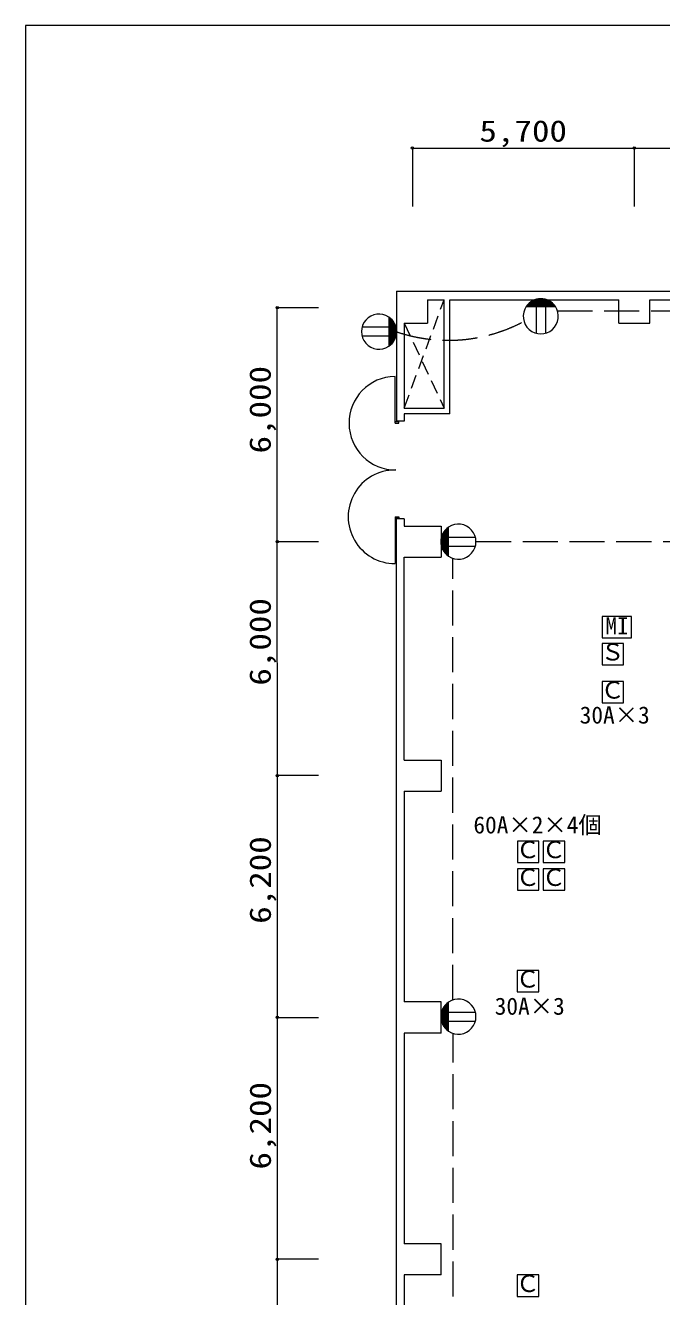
# Model space of a CAD drawing. Units: millimetres, scale not verified. Extents: x -46320 to 37680, y -29109 to 29691.
# Drawn here: x -46320 to -30007, y -2900 to 29691 of the extents above; entities that cross this region are included whole.
import ezdxf
from ezdxf.enums import TextEntityAlignment as Align

# ---------------------------------------------------------------- set-up
doc = ezdxf.new("R2010")
doc.units = ezdxf.units.MM
doc.header["$LTSCALE"] = 300
for name, pattern in [('CHAIN1', [8, 5, -1, 1, -1]), ('DASHED1', [1.8, 1.2, -0.6]), ('DASHED3', [4, 3, -1])]:
    doc.linetypes.add(name, pattern=pattern)
for name, color, linetype, lineweight in [('1-0_121', 7, 'Continuous', 9), ('1-1_122', 4, 'Continuous', 9), ('1-D', 7, 'DASHED1', 9), ('8-1', 7, 'Continuous', 9), ('8-2', 7, 'Continuous', 9), ('9-2_舞台照明', 3, 'Continuous', 9), ('9-3_舞台音響', 3, 'Continuous', 9), ('F-0', 7, 'Continuous', 9)]:
    doc.layers.add(name, color=color, linetype=linetype, lineweight=lineweight)
doc.styles.add('ＭＳ ゴシック', font='')
doc.styles.get('ＭＳ ゴシック').set_extended_font_data('MS Gothic')

msp = doc.modelspace()

# ---------------------------------------------------------------- linework, layer by layer
at = {"layer": '1-0_121'}
for p, q in [((-36807, 22875.4), (-36807, 19542.9)), ((-36807, 22875.4), (-10362, 22875.4)), ((-36007, 22655.4), (-36007, 22055.4)), ((-36007, 22655.4), (-35583.2, 22655.4)), ((-36006.3, 22655.8), (-35583.2, 22655.8)), ((-35583.2, 19880.4), (-35583.2, 22655.8)), ((-35433.2, 19730.4), (-35433.2, 22655.8)), ((-35433.2, 22655.4), (-31107, 22655.4)), ((-31107, 22055.4), (-31107, 22655.4)), ((-30307, 22655.4), (-25407, 22655.4)), ((-36607, 22055.4), (-36007, 22055.4)), ((-36607, 22055.4), (-36607, 19880.4)), ((-36842, 19492.9), (-36842, 20692.8)), ((-36607, 19880.4), (-35583.2, 19880.4)), ((-36607, 19730.4), (-36607, 19542.9)), ((-35433.2, 19730.4), (-36607, 19730.4)), ((-36742, 19527.9), (-36842, 19527.9)), ((-36607, 19542.9), (-36807, 19542.9)), ((-36842, 17092.9), (-36742, 17092.9)), ((-36742, 17057.9), (-36842, 17057.9)), ((-36607, 17042.9), (-36807, 17042.9)), ((-36807, -14732.1), (-36807, 17042.9)), ((-36742, 17092.9), (-36742, 17057.9)), ((-36607, 17042.9), (-36607, 16855.4)), ((-36607, 16855.4), (-35657, 16855.4)), ((-35657, 16855.4), (-35657, 16055.4)), ((-36607, 10055.4), (-36607, 4655.4)), ((-36607, 10055.4), (-35657, 10055.4)), ((-36607, 3855.4), (-36607, -1544.6)), ((-35657, 3855.4), (-36607, 3855.4)), ((-35657, -1544.6), (-36607, -1544.6)), ((-35657, -2344.6), (-35657, -1544.6)), ((-36607, -2344.6), (-36607, -7744.6)), ((-35657, -2344.6), (-36607, -2344.6))]:
    msp.add_line(p, q, dxfattribs=at)
for points in [[(-31107, 22055.4), (-30307, 22055.4), (-30307, 22655.4)], [(-36842, 19492.9), (-36742, 19492.9), (-36742, 19527.9)], [(-36842, 17092.9), (-36842, 17057.9), (-36842, 15892.9)], [(-36607, 10855.4), (-36607, 16055.4), (-35657, 16055.4)], [(-36607, 10855.4), (-35657, 10855.4), (-35657, 10055.4)], [(-35657, 3855.4), (-35657, 4655.4), (-36607, 4655.4)]]:
    msp.add_lwpolyline(points, dxfattribs=at)
for centre, start, end in [((-36822, 19492.9), 90.97102, 270), ((-36842, 17092.9), 90, 270.04157)]:
    msp.add_arc(centre, 1200, start, end, dxfattribs=at)
at = {"layer": '1-1_122', "linetype": 'CHAIN1'}
for p, q in [((-36396.4, 26545.4), (-36396.6, 24870.1)), ((-30707.4, 26545.4), (-30707.4, 24870.1)), ((-39854.6, 22455.4), (-38808.1, 22455.4)), ((-39854.6, 16455.4), (-38808.1, 16455.4)), ((-38808.1, 10455.4), (-39854.6, 10455.4)), ((-39854.6, 4255.4), (-38808.1, 4255.4)), ((-38808.1, -1944.6), (-39854.6, -1944.6))]:
    msp.add_line(p, q, dxfattribs=at)
at = {"layer": '1-1_122'}
for points in [[(-36396.5, 26545.4), (-30707.4, 26545.4), (-25007.4, 26545.4), (-19307.4, 26545.4), (-12307.4, 26545.4), (-6307.4, 26545.4), (-307.4, 26545.4)], [(-39854.6, -20144.6), (-39858.2, -1944.8), (-39859.4, 4255.2), (-39862.9, 22455.4)]]:
    msp.add_lwpolyline(points, dxfattribs=at)
for centre in [(-36396.4, 26545.4), (-30707.4, 26545.4), (-39862.9, 22455.4), (-39862.9, 16455.4), (-39861.6, 10455.4), (-39860.2, 4255.4), (-39858.8, -1944.6)]:
    msp.add_circle(centre, 30, dxfattribs=at)
at = {"layer": '1-D'}
for p, q in [((-36607, 19880.4), (-35583.2, 22655.8)), ((-36607, 22055.4), (-35583.2, 19880.4))]:
    msp.add_line(p, q, dxfattribs=at)
at = {"layer": '8-1'}
for p, q in [((-33459.8, 22509.7), (-32748.4, 22509.7)), ((-33439.5, 22534), (-32768.6, 22534)), ((-33416.1, 22558.3), (-32792.1, 22558.3)), ((-33388.7, 22582.7), (-32819.5, 22582.7)), ((-33356, 22607), (-32852.2, 22607)), ((-33315.6, 22631.3), (-32892.6, 22631.3)), ((-33261.6, 22655.6), (-32946.5, 22655.6)), ((-33165.2, 22679.9), (-33043, 22679.9)), ((-37002.3, 22213.3), (-37002.3, 21466.8)), ((-36978, 22195.7), (-36978, 21484.4)), ((-36953.7, 22175.5), (-36953.7, 21504.6)), ((-33477.4, 22485.4), (-32730.8, 22485.4)), ((-33221.3, 22485.4), (-33221.3, 21799.6)), ((-32986.9, 22485.4), (-32986.9, 21799.6)), ((-37002.3, 21957.2), (-37688.2, 21957.2)), ((-36929.4, 22152), (-36929.4, 21528)), ((-36905.1, 22124.6), (-36905.1, 21555.5)), ((-36880.8, 22091.9), (-36880.8, 21588.2)), ((-36856.5, 22051.5), (-36856.5, 21628.6)), ((-36832.2, 21997.6), (-36832.2, 21682.5)), ((-36807.9, 21901.2), (-36807.9, 21778.9)), ((-37002.3, 21722.9), (-37688.2, 21722.9)), ((-35614.2, 16244), (-35614.2, 16667)), ((-35589.9, 16203.6), (-35589.9, 16707.4)), ((-35565.6, 16170.9), (-35565.6, 16740.1)), ((-35541.2, 16143.5), (-35541.2, 16767.5)), ((-35516.9, 16120.1), (-35516.9, 16791)), ((-35492.6, 16099.8), (-35492.6, 16811.2)), ((-35468.3, 16082.2), (-35468.3, 16828.8)), ((-35662.8, 16394.4), (-35662.8, 16516.6)), ((-35638.5, 16298), (-35638.5, 16613.1)), ((-35468.3, 16572.7), (-34782.5, 16572.7)), ((-35468.3, 16338.3), (-34782.5, 16338.3)), ((-35541.2, 3965.6), (-35541.2, 4589.6)), ((-35516.9, 3942.2), (-35516.9, 4613.1)), ((-35492.6, 3921.9), (-35492.6, 4633.3)), ((-35468.3, 3904.4), (-35468.3, 4650.9)), ((-35662.8, 4216.5), (-35662.8, 4338.7)), ((-35638.5, 4120.1), (-35638.5, 4435.2)), ((-35614.2, 4066.1), (-35614.2, 4489.1)), ((-35589.9, 4025.7), (-35589.9, 4529.5)), ((-35565.6, 3993), (-35565.6, 4562.2)), ((-35468.3, 4394.8), (-34782.5, 4394.8)), ((-35468.3, 4160.5), (-34782.5, 4160.5))]:
    msp.add_line(p, q, dxfattribs=at)
for centre, start, end in [((-33104.1, 22234.1), 33.95448, 146.0455), ((-33104.1, 22234.1), 33.95448, 146.0455), ((-37253.7, 21840), 56.0455, 303.95448), ((-37253.7, 21840), 303.95448, 56.0455), ((-37253.7, 21840), 303.95448, 56.0455), ((-33104.1, 22234.1), 146.0455, 33.95448), ((-35217, 16455.5), 123.95448, 236.0455), ((-35217, 16455.5), 123.95448, 236.0455), ((-35217, 16455.5), 236.0455, 123.95448), ((-35217, 4277.6), 123.95448, 236.0455), ((-35217, 4277.6), 123.95448, 236.0455), ((-35217, 4277.6), 236.0455, 123.95448)]:
    msp.add_arc(centre, 450, start, end, dxfattribs=at)
at = {"layer": '8-2', "linetype": 'DASHED3'}
for p, q in [((-32677.2, 22376.4), (-22602.4, 22376.4)), ((-34767, 16455.4), (-28215.5, 16455.4)), ((-35355.7, 4705.7), (-35355.7, 16027.4)), ((-35354.7, -13699.1), (-35354.7, 3849.2))]:
    msp.add_line(p, q, dxfattribs=at)
msp.add_arc((-35476.9, 25737.8), 4120.4, 251.21617, 298.1212, dxfattribs=at)
at = {"layer": '9-2_舞台照明'}
for p, q in [((-33704.1, 8777.8), (-33704.1, 8227.8)), ((-33154.1, 8777.8), (-33704.1, 8777.8)), ((-33154.1, 8227.8), (-33154.1, 8777.8)), ((-33039, 8777.8), (-33039, 8227.8)), ((-32489, 8777.8), (-33039, 8777.8)), ((-32489, 8227.8), (-32489, 8777.8)), ((-33704.1, 8227.8), (-33154.1, 8227.8)), ((-33039, 8227.8), (-32489, 8227.8)), ((-33704.1, 8066.9), (-33704.1, 7516.9)), ((-33154.1, 8066.9), (-33704.1, 8066.9)), ((-33154.1, 7516.9), (-33154.1, 8066.9)), ((-33039, 8066.9), (-33039, 7516.9)), ((-32489, 8066.9), (-33039, 8066.9)), ((-32489, 7516.9), (-32489, 8066.9)), ((-33704.1, 7516.9), (-33154.1, 7516.9)), ((-33039, 7516.9), (-32489, 7516.9)), ((-33707.6, 5461), (-33707.6, 4911)), ((-33157.6, 5461), (-33707.6, 5461)), ((-33157.6, 4911), (-33157.6, 5461)), ((-33707.6, 4911), (-33157.6, 4911)), ((-33707.6, -2344.7), (-33707.6, -2894.7)), ((-33157.6, -2344.7), (-33707.6, -2344.7)), ((-33157.6, -2894.7), (-33157.6, -2344.7)), ((-33707.6, -2894.7), (-33157.6, -2894.7))]:
    msp.add_line(p, q, dxfattribs=at)
msp.add_lwpolyline([(-31530.4, 12319.6), (-30980.4, 12319.6), (-30980.4, 12869.6), (-31530.4, 12869.6)], close=True, dxfattribs=at)
at = {"layer": '9-3_舞台音響'}
for p, q in [((-31531.5, 14535.2), (-31531.5, 13985.2)), ((-30781.5, 14535.2), (-31531.5, 14535.2)), ((-30781.5, 13985.2), (-30781.5, 14535.2)), ((-31531.5, 13985.2), (-30781.5, 13985.2))]:
    msp.add_line(p, q, dxfattribs=at)
msp.add_lwpolyline([(-31531.5, 13297.3), (-30981.5, 13297.3), (-30981.5, 13847.3), (-31531.5, 13847.3)], close=True, dxfattribs=at)
at = {"layer": 'F-0'}
msp.add_lwpolyline([(37680.5, 29690.8), (-46319.5, 29690.8), (-46319.5, -29109.2)], dxfattribs=at)

# ---------------------------------------------------------------- texts
at = {"layer": '1-1_122', "style": 'ＭＳ ゴシック', "width": 1.2}
msp.add_text('5,700', height=549.9, dxfattribs=at).set_placement((-34677, 26545.4), align=Align.BOTTOM_LEFT)
for s, p in [('6,000', (-39863.6, 18715.9)), ('6,000', (-39861.6, 12763.8)), ('6,200', (-39860.2, 6657)), ('6,200', (-39858.8, 357))]:
    msp.add_text(s, height=549.9, rotation=90, dxfattribs=at).set_placement(p, align=Align.BOTTOM_LEFT)
at = {"layer": '9-2_舞台照明', "style": 'ＭＳ ゴシック'}
for s, p in [('Ｃ', (-31561.5, 12298.6)), ('30A×3', (-32106.3, 11658.9)), ('60A×2×4個', (-34832.4, 8841.2)), ('Ｃ', (-33735.2, 8206.8)), ('Ｃ', (-33070, 8206.8)), ('Ｃ', (-33735.2, 7495.9)), ('Ｃ', (-33070, 7495.9)), ('Ｃ', (-33738.7, 4889.9)), ('30A×3', (-34285.4, 4193.3)), ('Ｃ', (-33738.7, -2915.8))]:
    msp.add_text(s, height=439.9, dxfattribs=at).set_placement(p, align=Align.BOTTOM_LEFT)
at = {"layer": '9-3_舞台音響', "style": 'ＭＳ ゴシック'}
for s, p in [('MI', (-31448.3, 13946)), ('Ｓ', (-31562.5, 13276.3))]:
    msp.add_text(s, height=439.9, dxfattribs=at).set_placement(p, align=Align.BOTTOM_LEFT)

doc.saveas('drawing.dxf')
